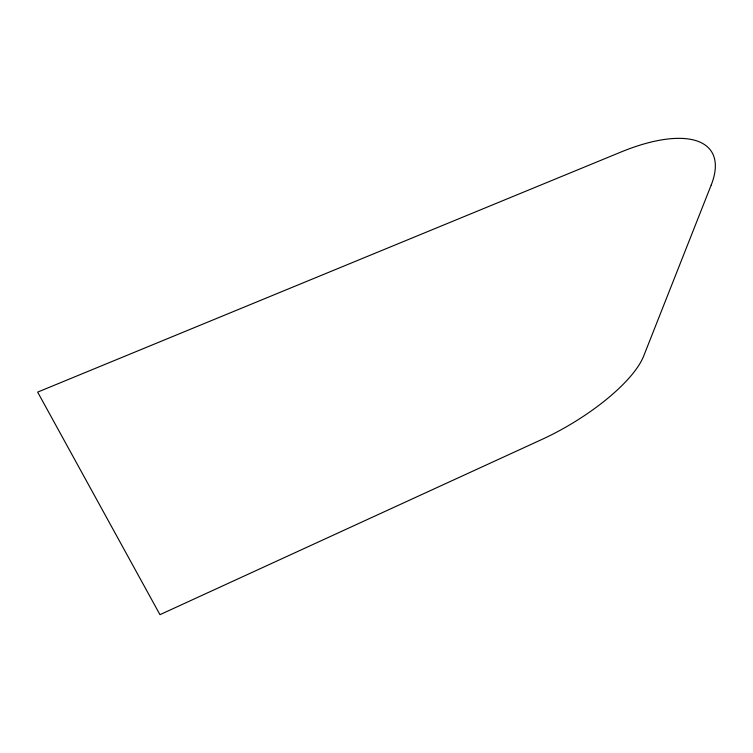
<?xml version="1.0" encoding="UTF-8"?>
<svg xmlns="http://www.w3.org/2000/svg" width="753" height="753" viewBox="0 0 753 753"><rect width="100%" height="100%" fill="white"/><g stroke="black" fill="none" stroke-linecap="round" stroke-linejoin="round"><path stroke-width="1.13" d="M711.237 184.937L643.655 356.103A106.004 34.996 -30.8 0 1 541.736 439.526L159.956 614.674L37.65 392.115L621.009 152.021A136.105 55.317 -33.8 0 1 711.237 184.937"/></g></svg>
